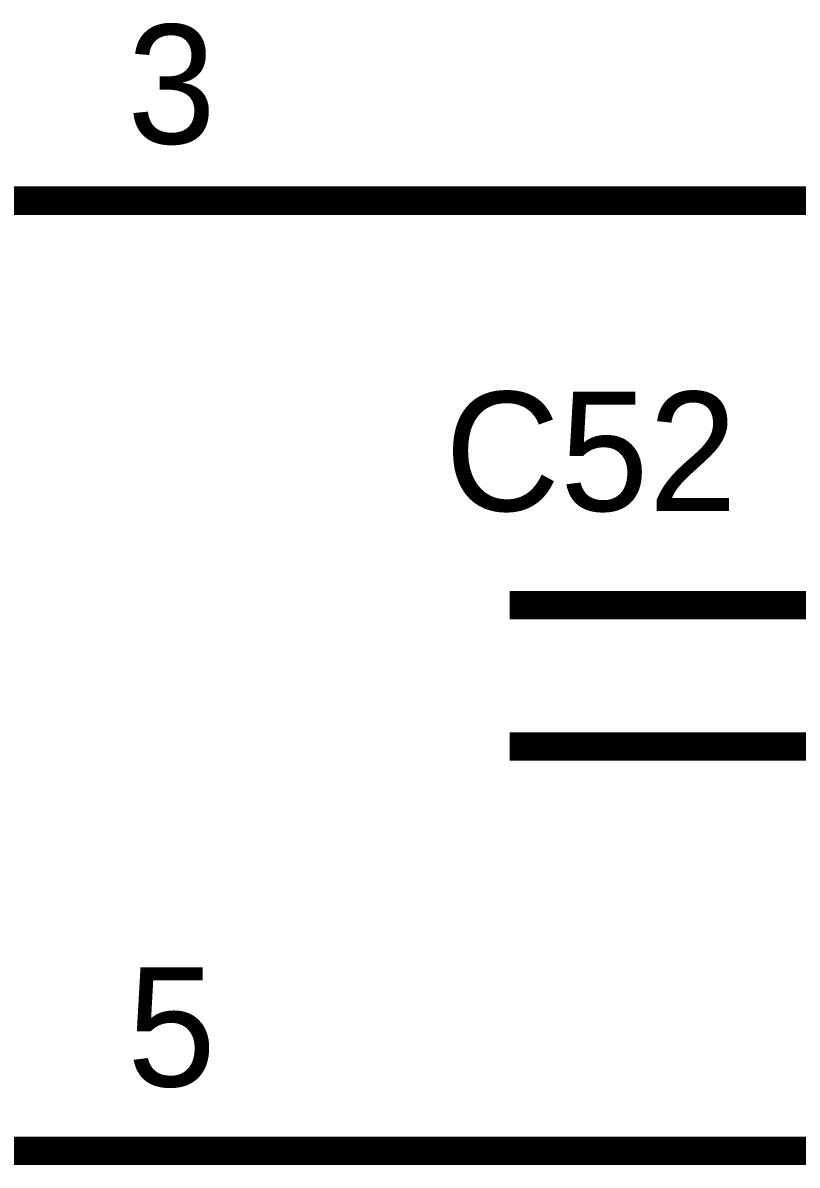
# Model space of a CAD drawing. Header units: inches. Extents: x 0 to 841, y 0 to 594.
# Drawn here: x 730.88 to 739.03, y 257.34 to 269.37 of the extents above; entities that cross this region are included whole.
import ezdxf

# ---------------------------------------------------------------- set-up
doc = ezdxf.new("R2010")
doc.units = ezdxf.units.IN
doc.layers.add('Sheet', color=255, linetype='Continuous')

msp = doc.modelspace()

# ---------------------------------------------------------------- linework, layer by layer
at = {"layer": 'Sheet'}
for points in [[(730.022, 267.499, 0.3, 0.3, 0), (735.013, 267.499, 0.3, 0.3, 0)], [(760.02, 267.499, 0.3, 0.3, 0), (752.52, 267.499, 0.3, 0.3, 0), (740.004, 267.499, 0.3, 0.3, 0), (735.013, 267.499, 0.3, 0.3, 0)], [(744.002, 263.239, 0.3, 0.3, 0), (736.006, 263.239, 0.3, 0.3, 0)], [(736.006, 261.75, 0.3, 0.3, 0), (744.002, 261.75, 0.3, 0.3, 0)], [(730.022, 257.491, 0.3, 0.3, 0), (735.013, 257.491, 0.3, 0.3, 0)], [(752.52, 257.491, 0.3, 0.3, 0), (740.004, 257.491, 0.3, 0.3, 0), (735.013, 257.491, 0.3, 0.3, 0)]]:
    msp.add_lwpolyline(points, format="xyseb", dxfattribs=at)

# ---------------------------------------------------------------- texts
for s, height, p in [('3', 1.254, (731.981, 268.1)), ('C52', 1.2543, (735.326, 264.232)), ('5', 1.254, (731.981, 258.17))]:
    msp.add_text(s, height=height, dxfattribs=at).set_placement(p)

doc.saveas('drawing.dxf')
